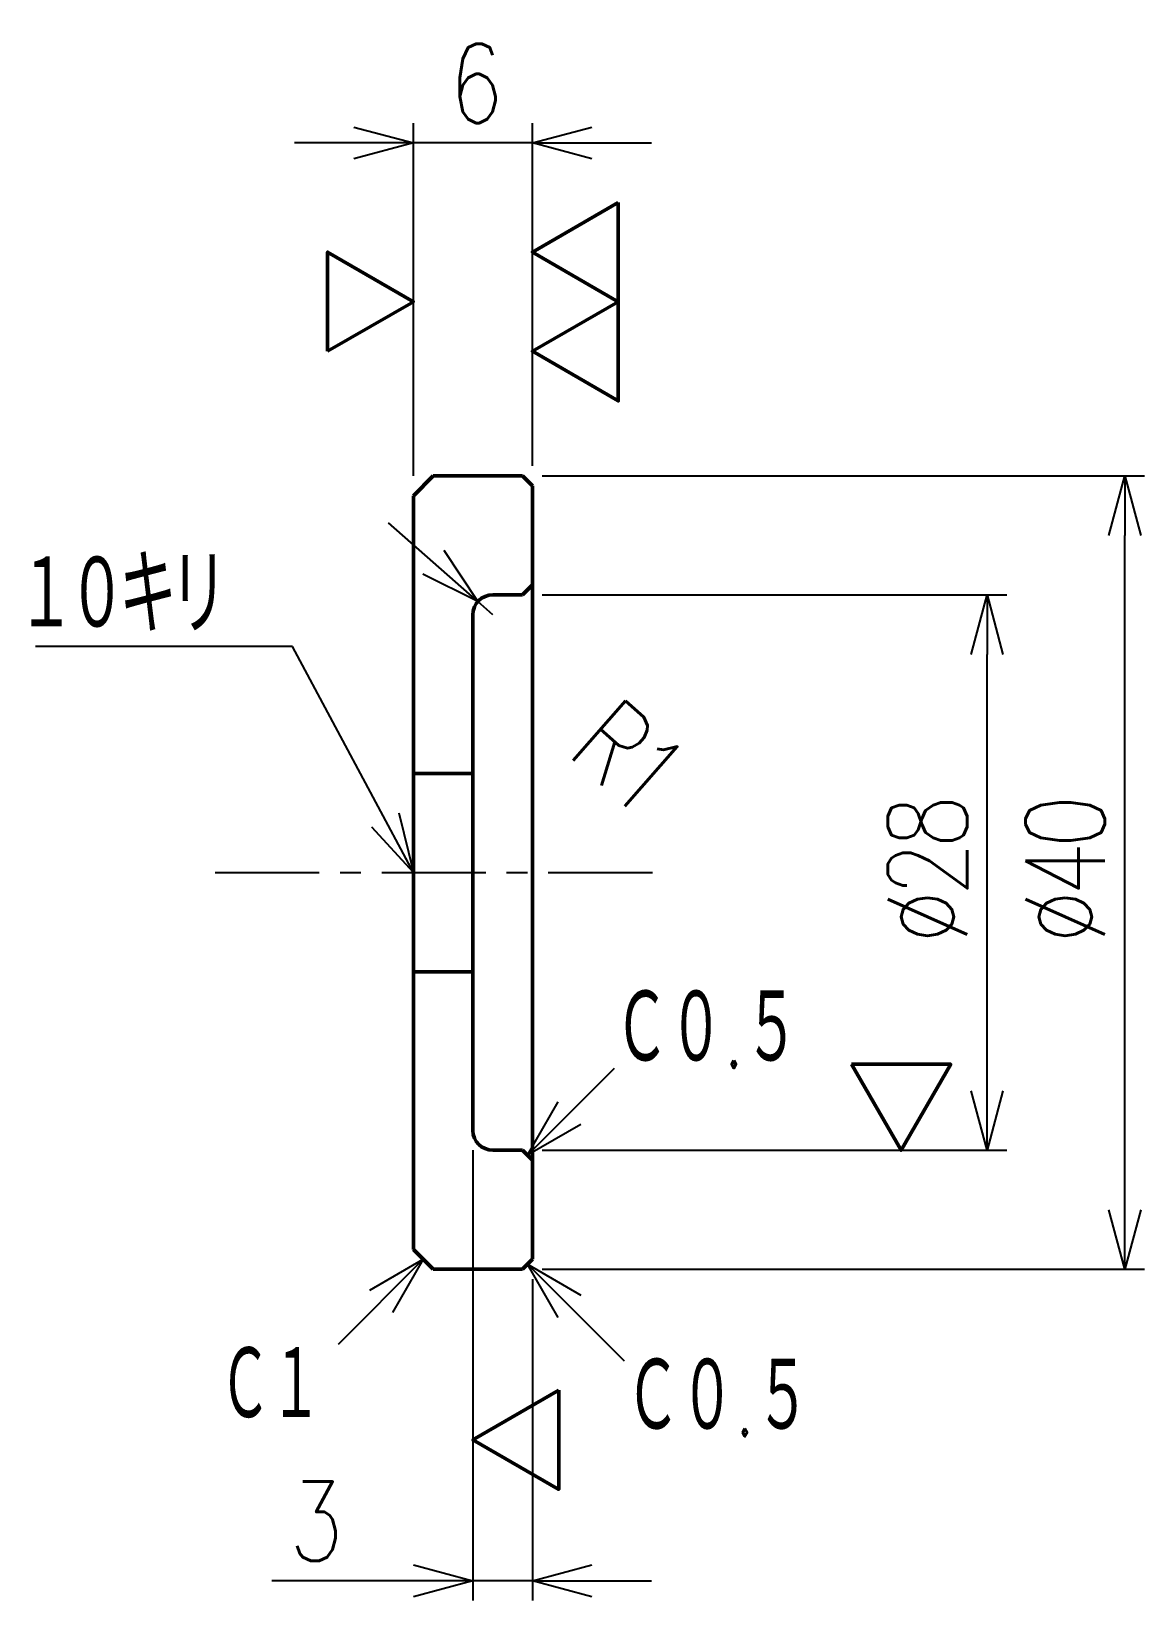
# Model space of a CAD drawing. Header units: millimetres. Extents: x -19.3 to 36.9, y -36.7 to 42.4.
import ezdxf

# ---------------------------------------------------------------- set-up
doc = ezdxf.new("R2010")
doc.units = ezdxf.units.MM
doc.header["$LTSCALE"] = 0.165354
doc.linetypes.add('CENTER', pattern=[50.8, 31.75, -6.35, 6.35, -6.35])
doc.layers.add('NoLayerName_001', color=7, linetype='Continuous')
doc.styles.get("Standard").update_dxf_attribs({"font": 'txt', "bigfont": 'extfont2'})
doc.dimstyles.get("Standard").update_dxf_attribs({"dimtxt": 2.5, "dimasz": 2.5, "dimexe": 1.25, "dimexo": 0.625, "dimtad": 1, "dimdec": 3, "dimzin": 0, "dimdsep": 46, "dimtxsty": 'Standard', "dimcen": 2.5, "dimadec": 0, "dimazin": 0, "dimtfac": 0.75, "dimtdec": 3, "dimtmove": 0, "dimatfit": 3, "dimfxl": 1, "dimarcsym": 0})

# ---------------------------------------------------------------- blocks, each defined once
blk = doc.blocks.new('SX_FinishSymbol_2')
at = {"color": 0, "linetype": 'ByBlock', "lineweight": -2}
for points in [[(-1, 0.866), (-0.5, 0), (0, 0.866)], [(0, 0.866), (0.5, 0), (1, 0.866)]]:
    blk.add_lwpolyline(points, close=True, dxfattribs=at)
blk = doc.blocks.new('SX_FinishSymbol_1')
at = {"color": 0, "linetype": 'ByBlock', "lineweight": -2}
blk.add_lwpolyline([(-0.5, 0.866), (0, 0), (0.5, 0.866)], close=True, dxfattribs=at)
blk = doc.blocks.new('_OPEN30')
at = {"color": 0, "linetype": 'ByBlock', "lineweight": -2}
for p, q in [((-1, 0.267949), (0, 0)), ((0, 0), (-1, -0.267949)), ((0, 0), (-1, 0))]:
    blk.add_line(p, q, dxfattribs=at)
blk = doc.blocks.new('*D12')
at = {"layer": 'Defpoints', "color": 0}
for p in [(0, 36.784), (0, 19), (6, 19.5)]:
    blk.add_point(p, dxfattribs=at)
at = {"layer": 'NoLayerName_001', "color": 0, "linetype": 'Continuous', "lineweight": 25}
for p, q in [((0, 20), (0, 37.784)), ((6, 20.5), (6, 37.784)), ((-3, 36.784), (-6, 36.784)), ((6, 36.784), (0, 36.784)), ((9, 36.784), (12, 36.784))]:
    blk.add_line(p, q, dxfattribs=at)
at = {"layer": 'NoLayerName_001', "color": 0, "lineweight": 25, "xscale": 3, "yscale": 3, "zscale": 3}
blk.add_blockref('_OPEN30', (0, 36.784), dxfattribs=at)
at = {"layer": 'NoLayerName_001', "color": 0, "lineweight": 25, "xscale": 3, "yscale": 3, "zscale": 3, "rotation": 180}
blk.add_blockref('_OPEN30', (6, 36.784), dxfattribs=at)
at = {"layer": 'NoLayerName_001', "color": 2, "lineweight": 50, "insert": (3, 39.784), "char_height": 4, "attachment_point": 5}
blk.add_mtext('\\W0.8000;\\T0.8750;6', dxfattribs=at)
blk = doc.blocks.new('*D14')
at = {"layer": 'Defpoints', "color": 0}
for p in [(3.25, 13.662), (4, 13)]:
    blk.add_point(p, dxfattribs=at)
at = {"layer": 'NoLayerName_001', "color": 0, "linetype": 'Continuous', "lineweight": 25}
for p, q in [((1.001, 15.647), (-1.248, 17.632)), ((4, 13), (3.25, 13.662))]:
    blk.add_line(p, q, dxfattribs=at)
at = {"layer": 'NoLayerName_001', "color": 0, "lineweight": 25, "xscale": 3, "yscale": 3, "zscale": 3, "rotation": 318.5678766691055}
blk.add_blockref('_OPEN30', (3.25, 13.662), dxfattribs=at)
at = {"layer": 'NoLayerName_001', "color": 2, "lineweight": 50, "insert": (10.806, 5.885), "char_height": 4, "attachment_point": 5, "rotation": 318.56788}
blk.add_mtext('\\W0.8000;\\T0.8750;R1', dxfattribs=at)
blk = doc.blocks.new('_NONE')
blk = doc.blocks.new('DIM_0002')
at = {"color": 3, "linetype": 'Continuous', "lineweight": 25}
blk.add_line((0, 0), (4.392, 4.392), dxfattribs=at)
blk.add_lwpolyline([(2.69, 1.553), (0, 0), (1.553, 2.69)], dxfattribs=at)
at = {"color": 2, "linetype": 'Continuous', "lineweight": 50, "width": 0.622881}
blk.add_text('Ｃ０.５', height=4, dxfattribs=at).set_placement((4.392, 4.392))
blk = doc.blocks.new('*D16')
at = {"layer": 'Defpoints', "color": 0}
for p in [(5.5, 14), (28.923, 14), (5.5, -14)]:
    blk.add_point(p, dxfattribs=at)
at = {"layer": 'NoLayerName_001', "color": 0, "linetype": 'Continuous', "lineweight": 25}
for p, q in [((6.5, 14), (29.923, 14)), ((28.923, -11), (28.923, 11)), ((6.5, -14), (29.923, -14))]:
    blk.add_line(p, q, dxfattribs=at)
at = {"layer": 'NoLayerName_001', "color": 0, "lineweight": 25, "xscale": 3, "yscale": 3, "zscale": 3}
for p, rotation in [((28.923, 14), 90), ((28.923, -14), 270)]:
    blk.add_blockref('_OPEN30', p, dxfattribs=dict(at, rotation=rotation))
at = {"layer": 'NoLayerName_001', "color": 2, "lineweight": 50, "insert": (25.923, 0), "char_height": 4, "attachment_point": 5, "rotation": 90}
blk.add_mtext('\\W0.8000;\\T0.8750;%%c28', dxfattribs=at)
blk = doc.blocks.new('*D17')
at = {"layer": 'Defpoints', "color": 0}
for p in [(5.5, 20), (35.87, 20), (5.5, -20)]:
    blk.add_point(p, dxfattribs=at)
at = {"layer": 'NoLayerName_001', "color": 0, "linetype": 'Continuous', "lineweight": 25}
for p, q in [((6.5, 20), (36.87, 20)), ((35.87, -17), (35.87, 17)), ((6.5, -20), (36.87, -20))]:
    blk.add_line(p, q, dxfattribs=at)
at = {"layer": 'NoLayerName_001', "color": 0, "lineweight": 25, "xscale": 3, "yscale": 3, "zscale": 3}
for p, rotation in [((35.87, 20), 90), ((35.87, -20), 270)]:
    blk.add_blockref('_OPEN30', p, dxfattribs=dict(at, rotation=rotation))
at = {"layer": 'NoLayerName_001', "color": 2, "lineweight": 50, "insert": (32.87, 0), "char_height": 4, "attachment_point": 5, "rotation": 90}
blk.add_mtext('\\W0.8000;\\T0.8750;%%c40', dxfattribs=at)
blk = doc.blocks.new('DIM_0003')
at = {"color": 3, "linetype": 'Continuous', "lineweight": 25}
blk.add_line((0, 8.668), (4.873, 3.795), dxfattribs=at)
blk.add_lwpolyline([(1.553, 5.978), (0, 8.668), (2.69, 7.115)], dxfattribs=at)
at = {"color": 2, "linetype": 'Continuous', "lineweight": 50, "width": 0.622881}
blk.add_text('Ｃ０.５', height=4, dxfattribs=at).set_placement((4.955, 0))
blk = doc.blocks.new('*D19')
at = {"layer": 'Defpoints', "color": 0}
for p in [(3, -13), (6, -19.5), (3, -35.709)]:
    blk.add_point(p, dxfattribs=at)
at = {"layer": 'NoLayerName_001', "color": 0, "linetype": 'Continuous', "lineweight": 25}
for p, q in [((3, -14), (3, -36.709)), ((6, -20.5), (6, -36.709)), ((3, -35.709), (-7.133, -35.709)), ((0, -35.709), (-3, -35.709)), ((6, -35.709), (3, -35.709)), ((9, -35.709), (12, -35.709))]:
    blk.add_line(p, q, dxfattribs=at)
at = {"layer": 'NoLayerName_001', "color": 0, "lineweight": 25, "xscale": 3, "yscale": 3, "zscale": 3}
blk.add_blockref('_OPEN30', (3, -35.709), dxfattribs=at)
at = {"layer": 'NoLayerName_001', "color": 0, "lineweight": 25, "xscale": 3, "yscale": 3, "zscale": 3, "rotation": 180}
blk.add_blockref('_OPEN30', (6, -35.709), dxfattribs=at)
at = {"layer": 'NoLayerName_001', "color": 2, "lineweight": 50, "insert": (-5.067, -32.709), "char_height": 4, "attachment_point": 5}
blk.add_mtext('\\W0.8000;\\T0.8750;3', dxfattribs=at)
blk = doc.blocks.new('DIM_0004')
at = {"color": 3, "linetype": 'Continuous', "lineweight": 25}
blk.add_line((10.269, 8.341), (5.972, 4.044), dxfattribs=at)
blk.add_lwpolyline([(7.58, 6.788), (10.269, 8.341), (8.716, 5.651)], dxfattribs=at)
at = {"color": 2, "linetype": 'Continuous', "lineweight": 50, "width": 0.583333}
blk.add_text('Ｃ１', height=4, dxfattribs=at).set_placement((0, 0))
blk = doc.blocks.new('JZB_0005')
at = {"layer": 'NoLayerName_001', "color": 7, "linetype": 'Continuous', "lineweight": 50}
for p, q in [((1, 40), (0, 39)), ((5.5, 40), (1, 40)), ((6, 39.5), (5.5, 40)), ((0, 39), (0, 1)), ((6, 39.5), (6, 0.5)), ((6, 34.5), (5.5, 34)), ((5.5, 34), (4, 34)), ((3, 7), (3, 33)), ((4, 6), (5.5, 6)), ((5.5, 6), (6, 5.5)), ((0, 1), (1, 0)), ((5.5, 0), (6, 0.5)), ((1, 0), (5.5, 0))]:
    blk.add_line(p, q, dxfattribs=at)
for centre, start, end in [((4, 33), 90, 180), ((4, 7), 180, 270)]:
    blk.add_arc(centre, 1, start, end, dxfattribs=at)
blk = doc.blocks.new('JZB_0006')
at = {"layer": 'NoLayerName_001', "color": 7, "linetype": 'Continuous', "lineweight": 50}
for p, q in [((13, 10), (10, 10)), ((10, 0), (13, 0))]:
    blk.add_line(p, q, dxfattribs=at)
at = {"layer": 'NoLayerName_001', "color": 4, "linetype": 'CENTER', "lineweight": 25}
blk.add_line((0, 5), (23, 5), dxfattribs=at)

msp = doc.modelspace()

# ---------------------------------------------------------------- block references
at = {"layer": 'NoLayerName_001', "color": 1, "lineweight": 50}
for name, p, xscale, yscale, zscale, rotation in [('SX_FinishSymbol_2', (6, 28.781), 4.999999999999998, 4.999999999999998, 4.999999999999998, 269.9999999999999), ('SX_FinishSymbol_1', (0, 28.781), 5, 5, 5, 89.99999999999999), ('SX_FinishSymbol_1', (3, -28.6035), 4.999999999999998, 4.999999999999998, 4.999999999999998, 269.9999999999999)]:
    msp.add_blockref(name, p, dxfattribs=dict(at, xscale=xscale, yscale=yscale, zscale=zscale, rotation=rotation))
at = {"layer": 'NoLayerName_001'}
for name, p in [('JZB_0005', (0, -20)), ('JZB_0006', (-10, -5))]:
    msp.add_blockref(name, p, dxfattribs=at)
at = {"layer": 'NoLayerName_001', "color": 3, "linetype": 'Continuous', "lineweight": 25}
for name, p in [('DIM_0002', (5.75, -14.25)), ('DIM_0004', (-9.7694, -27.8406)), ('DIM_0003', (5.75, -28.418))]:
    msp.add_blockref(name, p, dxfattribs=at)
at = {"layer": 'NoLayerName_001', "color": 1, "lineweight": 50, "xscale": 5, "yscale": 5, "zscale": 5}
msp.add_blockref('SX_FinishSymbol_1', (24.5927, -14), dxfattribs=at)

# ---------------------------------------------------------------- texts
at = {"layer": 'NoLayerName_001', "color": 2, "linetype": 'Continuous', "lineweight": 50, "insert": (-9.7201, 12.0219), "char_height": 4, "attachment_point": 9, "line_spacing_factor": 0.75}
msp.add_mtext('\\A1;\\W0.6667;\\T0.8750;１０キリ', dxfattribs=at)

# ---------------------------------------------------------------- dimensions: what is measured, and where the dimension line sits
at = {"layer": 'NoLayerName_001', "color": 3, "linetype": 'Continuous', "lineweight": 50}
for base, p1, p2, angle, override, picture, middle in [((0, 36.7838), (6, 19.5), (0, 19), 180, {"dimtxt": 4, "dimasz": 3, "dimexe": 1, "dimexo": 1, "dimgap": 1, "dimzin": 8, "dimblk": 'OPEN30', "dimclrd": 0, "dimclre": 0, "dimclrt": 2, "dimtp": 0, "dimtm": 0, "dimlwd": 25, "dimlwe": 25}, '*D12', (3, 36.7838)), ((35.8704, 20), (5.5, -20), (5.5, 20), 90, {"dimtxt": 4, "dimasz": 3, "dimexe": 1, "dimexo": 1, "dimgap": 1, "dimzin": 8, "dimpost": '%%c<>', "dimblk": 'OPEN30', "dimclrd": 0, "dimclre": 0, "dimclrt": 2, "dimtp": 0, "dimtm": 0, "dimlwd": 25, "dimlwe": 25}, '*D17', (35.8704, 0)), ((28.9231, 14), (5.5, -14), (5.5, 14), 90, {"dimtxt": 4, "dimasz": 3, "dimexe": 1, "dimexo": 1, "dimgap": 1, "dimzin": 8, "dimpost": '%%c<>', "dimblk": 'OPEN30', "dimclrd": 0, "dimclre": 0, "dimclrt": 2, "dimtp": 0, "dimtm": 0, "dimlwd": 25, "dimlwe": 25}, '*D16', (28.9231, 0)), ((3, -35.7085), (6, -19.5), (3, -13), 180, {"dimtxt": 4, "dimasz": 3, "dimexe": 1, "dimexo": 1, "dimgap": 1, "dimzin": 8, "dimblk": 'OPEN30', "dimclrd": 0, "dimclre": 0, "dimclrt": 2, "dimtp": 0, "dimtm": 0, "dimlwd": 25, "dimlwe": 25}, '*D19', (-5.0667, -35.7085))]:
    dim = msp.add_linear_dim(base=base, p1=p1, p2=p2, angle=angle, text='\\W0.8000;\\T0.8750;<>', dimstyle='Standard', override=override, dxfattribs=at)
    dim.commit()
    dim.dimension.update_dxf_attribs({"geometry": picture, "text_midpoint": middle, "dimtype": 160})
dim = msp.add_radius_dim(center=(4, 13), mpoint=(3.2503, 13.6617), text='\\W0.8000;\\T0.8750;<>', dimstyle='Standard', override={"dimtxt": 4, "dimasz": 3, "dimexe": 1, "dimexo": 1, "dimgap": 1, "dimtad": 3, "dimzin": 8, "dimblk1": 'NONE', "dimblk2": 'OPEN30', "dimsah": 1, "dimclrd": 0, "dimclre": 0, "dimclrt": 2, "dimtp": 0, "dimtm": 0, "dimtmove": 2, "dimlwd": 25, "dimlwe": 25}, dxfattribs=at)
dim.commit()
dim.dimension.update_dxf_attribs({"geometry": '*D14', "text_midpoint": (10.8065, 5.8846), "dimtype": 164})

# ---------------------------------------------------------------- leaders
at = {"layer": 'NoLayerName_001', "color": 3, "linetype": 'Continuous', "lineweight": 25, "annotation_type": 0, "has_hookline": 1, "hookline_direction": 1, "text_width": 9.3338}
msp.add_leader([(0, 0), (-6.0951, 11.3969), (-9.0951, 11.3969)], dimstyle='Standard', override={"dimtxt": 4, "dimasz": 3, "dimldrblk": 'OPEN30'}, dxfattribs=at)

doc.saveas('drawing.dxf')
